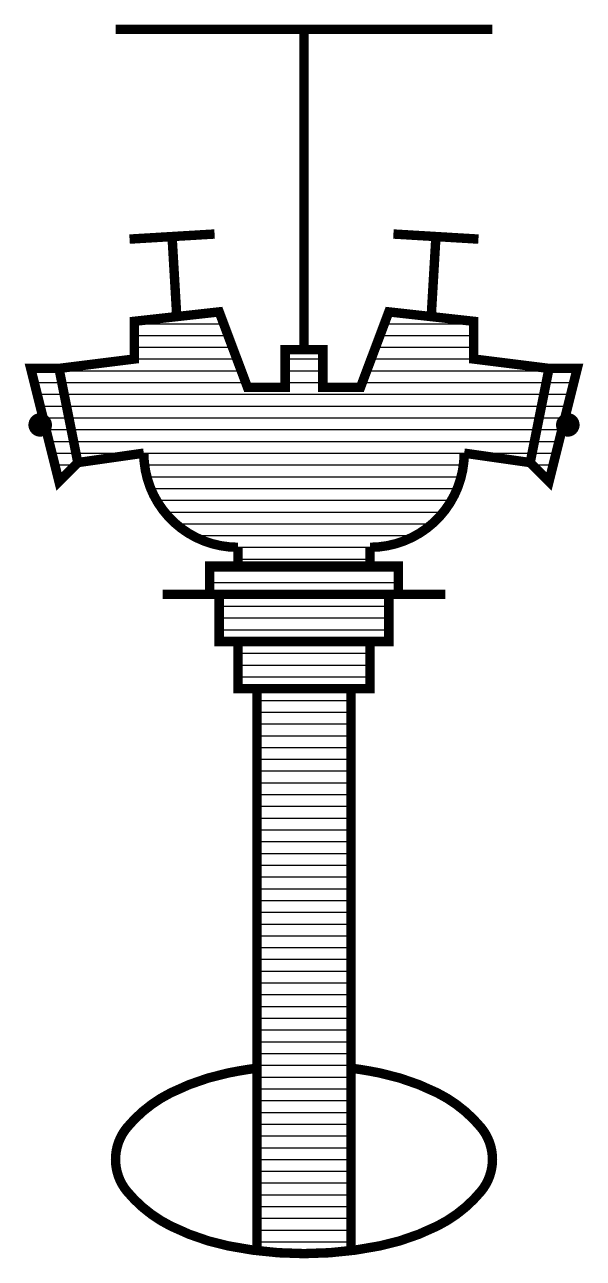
# Model space of a CAD drawing. Header units: millimetres. Extents: x -3 to 2253, y -3 to 1300.
# Drawn here: x 2.04 to 7.96, y 197.95 to 211.05 of the extents above; entities that cross this region are included whole.
import ezdxf

# ---------------------------------------------------------------- set-up
doc = ezdxf.new("R2010")
doc.units = ezdxf.units.MM
doc.layers.add('ROOD', color=1, linetype='Continuous')
doc.layers.add('VEILIG', color=7, linetype='Continuous')

# ---------------------------------------------------------------- blocks, each defined once
blk = doc.blocks.new('*X180')
at = {"color": 0}
for p, q in [((19.5, 48.875), (20.5, 48.875)), ((19.5, 48.75), (20.5, 48.75)), ((19.5, 48.625), (20.5, 48.625)), ((19.5, 48.5), (20.5, 48.5)), ((19.5, 48.375), (20.5, 48.375)), ((19.5, 48.25), (20.5, 48.25)), ((19.5, 48.125), (20.5, 48.125)), ((19.5, 48), (20.5, 48)), ((19.5, 47.875), (20.5, 47.875)), ((19.5, 47.75), (20.5, 47.75)), ((19.5, 47.625), (20.5, 47.625)), ((19.5, 47.5), (20.5, 47.5)), ((19.5, 47.375), (20.5, 47.375)), ((19.5, 47.25), (20.5, 47.25)), ((19.5, 47.125), (20.5, 47.125)), ((19.5, 47), (20.5, 47)), ((19.5, 46.875), (20.5, 46.875)), ((19.5, 46.75), (20.5, 46.75)), ((19.5, 46.625), (20.5, 46.625)), ((19.5, 46.5), (20.5, 46.5)), ((19.5, 46.375), (20.5, 46.375)), ((19.5, 46.25), (20.5, 46.25)), ((19.5, 46.125), (20.5, 46.125)), ((19.5, 46), (20.5, 46)), ((19.5, 45.875), (20.5, 45.875)), ((19.5, 45.75), (20.5, 45.75)), ((19.5, 45.625), (20.5, 45.625)), ((19.5, 45.5), (20.5, 45.5)), ((19.5, 45.375), (20.5, 45.375)), ((19.5, 45.25), (20.5, 45.25)), ((19.5, 45.125), (20.5, 45.125)), ((19.5, 45), (20.5, 45)), ((19.5, 44.875), (20.5, 44.875)), ((19.5, 44.75), (20.5, 44.75)), ((19.5, 44.625), (20.5, 44.625)), ((19.5, 44.5), (20.5, 44.5)), ((19.5, 44.375), (20.5, 44.375)), ((19.5, 44.25), (20.5, 44.25)), ((19.5, 44.125), (20.5, 44.125)), ((19.5, 44), (20.5, 44)), ((19.5, 43.875), (20.5, 43.875)), ((19.5, 43.75), (20.5, 43.75)), ((19.5, 43.625), (20.5, 43.625)), ((19.5, 43.5), (20.5, 43.5)), ((19.5, 43.375), (20.5, 43.375)), ((19.5, 43.25), (20.5, 43.25)), ((19.5, 43.125), (20.5, 43.125))]:
    blk.add_line(p, q, dxfattribs=at)
blk = doc.blocks.new('*X179')
at = {"color": 0}
for p, q in [((19.3, 49.375), (20.7, 49.375)), ((19.3, 49.25), (20.7, 49.25)), ((19.3, 49.125), (20.7, 49.125))]:
    blk.add_line(p, q, dxfattribs=at)
blk = doc.blocks.new('*X178')
at = {"color": 0}
for p, q in [((19, 50.25), (21, 50.25)), ((19, 50.125), (21, 50.125))]:
    blk.add_line(p, q, dxfattribs=at)
blk = doc.blocks.new('*X177')
at = {"color": 0}
for p, q in [((19.1, 49.875), (20.9, 49.875)), ((19.1, 49.75), (20.9, 49.75)), ((19.1, 49.625), (20.9, 49.625))]:
    blk.add_line(p, q, dxfattribs=at)
blk = doc.blocks.new('*X176')
at = {"color": 0}
for p, q in [((22.595, 52.375), (22.89375, 52.375)), ((22.57, 52.25), (22.8625, 52.25)), ((22.545, 52.125), (22.83125, 52.125)), ((22.52, 52), (22.8, 52)), ((22.47, 51.75), (22.7375, 51.75)), ((22.495, 51.875), (22.76875, 51.875)), ((22.445, 51.625), (22.70625, 51.625)), ((22.42, 51.5), (22.675, 51.5)), ((22.425, 51.375), (22.64375, 51.375)), ((22.55, 51.25), (22.6125, 51.25))]:
    blk.add_line(p, q, dxfattribs=at)
blk = doc.blocks.new('*X175')
at = {"color": 0}
for p, q in [((17.10625, 52.375), (17.405, 52.375)), ((17.1375, 52.25), (17.43, 52.25)), ((17.16875, 52.125), (17.455, 52.125)), ((17.2, 52), (17.48, 52)), ((17.23125, 51.875), (17.505, 51.875)), ((17.2625, 51.75), (17.53, 51.75)), ((17.29375, 51.625), (17.555, 51.625)), ((17.325, 51.5), (17.58, 51.5)), ((17.35625, 51.375), (17.575, 51.375)), ((17.3875, 51.25), (17.45, 51.25))]:
    blk.add_line(p, q, dxfattribs=at)
blk = doc.blocks.new('*X174')
at = {"color": 0}
for p, q in [((18.2, 52.875), (19.147, 52.875)), ((20.853, 52.875), (21.8, 52.875)), ((18.2, 52.75), (19.194, 52.75)), ((20.806, 52.75), (21.8, 52.75)), ((18.2, 52.625), (19.241, 52.625)), ((20.759, 52.625), (21.8, 52.625)), ((18.2, 52.5), (19.288, 52.5)), ((19.8, 52.5), (20.2, 52.5)), ((20.712, 52.5), (21.8, 52.5)), ((17.405, 52.375), (19.334, 52.375)), ((19.8, 52.375), (20.2, 52.375)), ((20.666, 52.375), (22.595, 52.375)), ((17.43, 52.25), (19.381, 52.25)), ((19.8, 52.25), (20.2, 52.25)), ((20.619, 52.25), (22.57, 52.25)), ((17.455, 52.125), (22.545, 52.125)), ((17.48, 52), (22.52, 52)), ((17.505, 51.875), (22.495, 51.875)), ((17.53, 51.75), (22.47, 51.75)), ((17.555, 51.625), (22.445, 51.625)), ((17.58, 51.5), (22.42, 51.5)), ((18.308, 51.375), (21.692, 51.375)), ((18.332, 51.25), (21.668, 51.25)), ((18.373, 51.125), (21.627, 51.125)), ((18.434, 51), (21.566, 51)), ((18.519, 50.875), (21.481, 50.875)), ((18.639, 50.75), (21.361, 50.75)), ((18.816, 50.625), (21.184, 50.625)), ((19.3, 50.5), (20.7, 50.5)), ((19.3, 50.375), (20.7, 50.375))]:
    blk.add_line(p, q, dxfattribs=at)
blk = doc.blocks.new('0506')
at = {"layer": 'VEILIG', "const_width": 0.1}
for points in [[(2, 6), (-2, 6)], [(0, 2.6), (0, 6)], [(-1.851, 3.773), (-0.949, 3.827)], [(-1.35, 2.95), (-1.4, 3.8)], [(1.851, 3.773), (0.949, 3.827)], [(1.35, 2.95), (1.4, 3.8)], [(-2.4, 1.4), (-2.6, 2.4)], [(2.4, 1.4), (2.6, 2.4)], [(-1, 0), (-1, 0.3), (1, 0.3), (1, 0)], [(-1.5, 0), (1.5, 0)], [(-0.9, 0), (-0.9, -0.5), (0.9, -0.5), (0.9, 0)], [(-0.7, -0.5), (-0.7, -1), (0.7, -1), (0.7, -0.5)], [(-0.5, -7), (-0.5, -1)], [(0.5, -7), (0.5, -1)]]:
    blk.add_lwpolyline(points, dxfattribs=at)
at = {"layer": 'VEILIG'}
for points, const_width in [([(-0.7, 0.3), (-0.7, 0.5, -0.414214), (-1.7, 1.5), (-2.4, 1.4), (-2.6, 1.2), (-2.9, 2.4), (-2.6, 2.4), (-1.8, 2.5), (-1.8, 2.9), (-0.9, 3), (-0.6, 2.2), (-0.2, 2.2), (-0.2, 2.6), (0, 2.6), (0.2, 2.6), (0.2, 2.2), (0.6, 2.2), (0.9, 3), (1.8, 2.9), (1.8, 2.5), (2.6, 2.4), (2.9, 2.4), (2.6, 1.2), (2.4, 1.4), (1.7, 1.5, -0.414214), (0.7, 0.5), (0.7, 0.3)], 0.1), ([(-2.862, 1.8, 1), (-2.737, 1.8, 1)], 0.125), ([(2.862, 1.8, -1), (2.737, 1.8, -1)], 0.125)]:
    blk.add_lwpolyline(points, format="xyb", close=True, dxfattribs=dict(at, const_width=const_width))
at = {"layer": 'VEILIG', "const_width": 0.1}
blk.add_lwpolyline([(-0.5, -5.031, 0.019634), (-0.809, -5.083, 0.064948), (-1.414, -5.293, 0.104203), (-1.878, -5.661, 0.174705), (-2, -6, 0.174705), (-1.878, -6.339, 0.104203), (-1.414, -6.707, 0.064948), (-0.809, -6.917, 0.051099), (0, -7, 0.051099), (0.809, -6.917, 0.064948), (1.414, -6.707, 0.104203), (1.878, -6.339, 0.174705), (2, -6, 0.174705), (1.878, -5.661, 0.104203), (1.414, -5.293, 0.064948), (0.809, -5.083, 0.019634), (0.5, -5.031, 0.051099)], format="xyb", dxfattribs=at)
at = {"layer": 'ROOD'}
for name in ['*X174', '*X175', '*X176', '*X178', '*X177', '*X179', '*X180']:
    blk.add_blockref(name, (-20, -50), dxfattribs=at)

msp = doc.modelspace()

# ---------------------------------------------------------------- block references
msp.add_blockref('0506', (5, 205))

doc.saveas('drawing.dxf')
